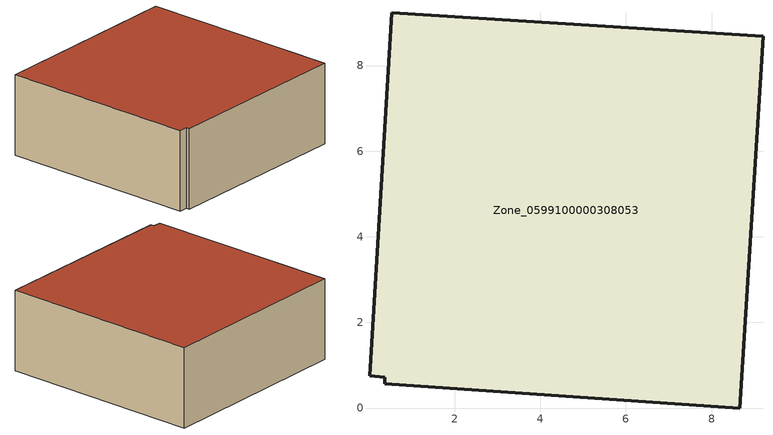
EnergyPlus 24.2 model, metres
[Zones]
Zone_0599100000308053
 floor ground (C_G): 8.66,0 0.36,0.56 0.37,0.72 0.01,0.75 0.53,9.23 9.2,8.69 z0
 wall outside (C_F): 8.66,0 9.2,8.69 0.53,9.23 0.01,0.75 0.37,0.72 0.36,0.56 8.66,0 z0:3.48
 roof outside (C_R): 0.36,0.56 8.66,0 9.2,8.69 0.53,9.23 0.01,0.75 0.37,0.72 z3.48
[BUILDING]
Pand.0599100000308053: North Axis=0; Terrain=City; Loads Convergence Tolerance Value=0.04; Temperature Convergence Tolerance Value=0.4; Solar Distribution=FullExterior; Maximum Number of Warmup Days=25; Minimum Number of Warmup Days=1
[Site:Location]
Rotterdam.The.Hague.AP_ZH_NLD Design_Conditions: Latitude=51.96; Longitude=4.45; Time Zone=1; Elevation=-4.5
[SITE:GROUNDTEMPERATURE:BUILDINGSURFACE]
18, 18, 18, 18, 18, 18, 18, 18, 18, 18, 18, 18
[MATERIAL] Thermal Absorptance=0.9; Solar Absorptance=0.7; Visible Absorptance=0.7
Name | Roughness | Thickness | Conductivity | Density | Specific Heat
G.TC.1946-1964 | MediumSmooth | 0.15 | 1 | 540 | 1210
F.TC.1946-1964 | Rough | 0.3 | 0.857143 | 1920 | 840
R.TC.1946-1964 | MediumRough | 0.2 | 0.235294 | 1500 | 1000
[CONSTRUCTION]
C_G: G.TC.1946-1964
C_F: F.TC.1946-1964
C_R: R.TC.1946-1964
[ZONE]
Zone_0599100000308053: Type=1; Multiplier=1; Ceiling Height=Autocalculate; Volume=Autocalculate; Floor Area=autocalculate; Part of Total Floor Area=Yes
[ZONEINFILTRATION:DESIGNFLOWRATE]
Infil_Zone_0599100000308053: Zone or ZoneList or Space or SpaceList=Zone_0599100000308053; Schedule=AlwaysOn; Design Flow Rate Calculation Method=Flow/Area; Flow Rate per Floor Area=0.003; Constant Term Coefficient=1; Temperature Term Coefficient=0; Velocity Term Coefficient=0; Velocity Squared Term Coefficient=0
[HVACTEMPLATE:ZONE:IDEALLOADSAIRSYSTEM]
Zone_0599100000308053: Maximum Heating Supply Air Temperature=50; Minimum Cooling Supply Air Temperature=13; Maximum Heating Supply Air Humidity Ratio=0.0156; Minimum Cooling Supply Air Humidity Ratio=0.0077; Heating Limit=NoLimit; Cooling Limit=NoLimit; Dehumidification Control Type=ConstantSensibleHeatRatio; Cooling Sensible Heat Ratio=0.7; Dehumidification Setpoint=60; Humidification Control Type=None; Humidification Setpoint=30; Outdoor Air Method=None; Outdoor Air Flow Rate per Person=0.00944; Outdoor Air Flow Rate per Zone Floor Area=0; Outdoor Air Flow Rate per Zone=0; Demand Controlled Ventilation Type=None; Outdoor Air Economizer Type=NoEconomizer; Heat Recovery Type=None; Sensible Heat Recovery Effectiveness=0.7; Latent Heat Recovery Effectiveness=0.65
[ZONECONTROL:THERMOSTAT]
ThermostatControl_Zone_0599100000308053: Zone or ZoneList=Zone_0599100000308053; Control Type Schedule=DualSetpointControlType; Control 1=Thermostat_Zone_0599100000308053; Temperature Difference Between Cutout And Setpoint=0
[THERMOSTATSETPOINT:DUALSETPOINT]
Thermostat_Zone_0599100000308053: Heating Setpoint Temperature Schedule=HeatingSetpoint_Zone_0599100000308053; Cooling Setpoint Temperature Schedule=CoolingSetpoint_Zone_0599100000308053
[SCHEDULE:COMPACT]
HeatingSetpoint_Zone_0599100000308053: Through: 12/31, For: AllDays, Until: 24:00, 21
CoolingSetpoint_Zone_0599100000308053: Through: 12/31, For: AllDays, Until: 24:00, 24
DualSetpointControlType: Through: 12/31, For: AllDays, Until: 24:00, 4
AlwaysOn: Through: 12/31, For: AllDays, Until: 24:00, 1
